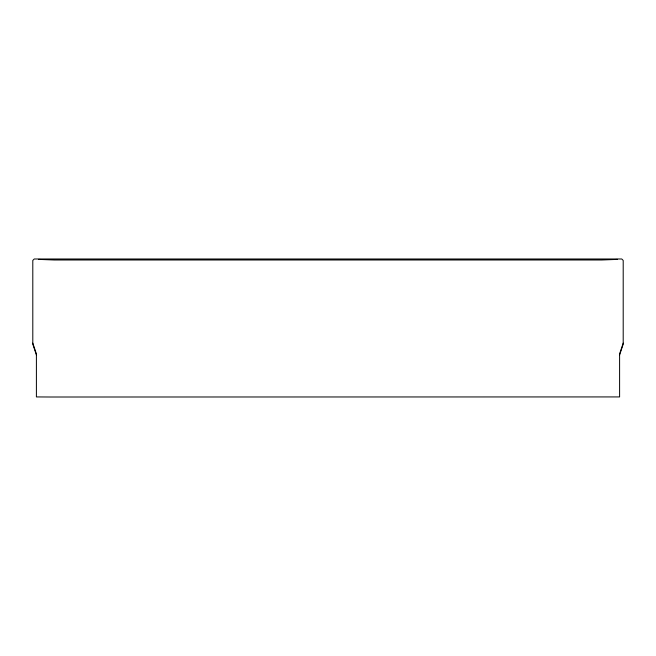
<?xml version="1.0" encoding="UTF-8"?>
<svg xmlns="http://www.w3.org/2000/svg" width="656" height="656" viewBox="0 0 656 656"><rect width="100%" height="100%" fill="white"/><g stroke="black" fill="none" stroke-linecap="round" stroke-linejoin="round"><path stroke-width="0.98" d="M623.2 343.129L619.6 353.928L619.6 396.929L50.799 397.011L36.4 396.929L36.4 353.928L32.8 343.129M619.6 354.962L623.2 344.162L623.2 260.432L621.757 258.989L34.243 258.989L32.8 260.432L32.8 344.162L36.4 354.962M617.444 259.391L601.741 259.989L54.259 259.989L38.556 259.391"/></g></svg>
